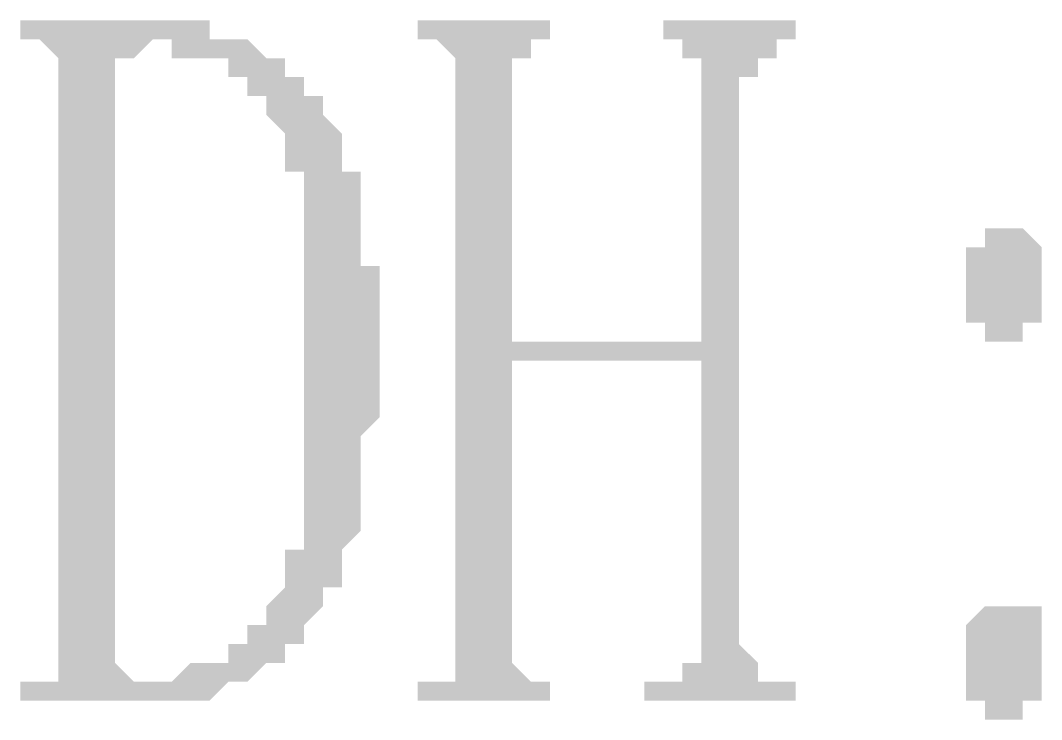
# Model space of a CAD drawing. Header units: inches. Extents: x 11 to 286, y 6 to 196.
# Drawn here: x 83.665 to 85.951, y 142.381 to 143.947 of the extents above; entities that cross this region are included whole.
import ezdxf

# ---------------------------------------------------------------- set-up
doc = ezdxf.new("R2010")
doc.units = ezdxf.units.IN
doc.header["$MEASUREMENT"] = 0
doc.layers.add('PDF_实体填充', color=7, linetype='Continuous', true_color=0xffffff)

msp = doc.modelspace()

# ---------------------------------------------------------------- hatches: boundary and pattern name
at = {"layer": 'PDF_实体填充', "transparency": 33554559}
h = msp.add_hatch(color=7, dxfattribs=at)
h.paths.add_polyline_path([(84.2998, 143.1854), (84.2998, 143.2278), (84.2998, 143.2701), (84.2998, 143.2701), (84.2998, 143.3124), (84.2998, 143.3548), (84.2998, 143.3548), (84.2998, 143.3971), (84.2998, 143.3971), (84.2998, 143.4394), (84.2998, 143.4818), (84.2998, 143.4818), (84.2998, 143.5241), (84.2998, 143.5241), (84.2998, 143.5664), (84.2998, 143.5664), (84.2998, 143.6088), (84.2574, 143.6088), (84.2574, 143.6088), (84.2574, 143.6511), (84.2574, 143.6511), (84.2574, 143.6934), (84.2574, 143.6934), (84.2574, 143.6934), (84.2151, 143.7358), (84.2151, 143.7358), (84.2151, 143.7358), (84.2151, 143.7781), (84.1728, 143.7781), (84.1728, 143.7781), (84.1728, 143.8204), (84.1728, 143.8204), (84.1304, 143.8204), (84.1304, 143.8628), (84.0881, 143.8628), (84.0881, 143.8628), (84.0881, 143.8628), (84.0458, 143.8628), (84.0458, 143.8628), (84.0034, 143.8628), (84.0034, 143.9051), (84.0034, 143.9051), (83.9611, 143.9051), (83.9611, 143.9051), (83.9188, 143.8628), (83.9188, 143.8628), (83.9188, 143.8628), (83.9188, 143.8628), (83.8764, 143.8628), (83.8764, 143.8204), (83.8764, 143.8204), (83.8764, 143.8204), (83.8764, 142.5504), (83.8764, 142.5081), (83.8764, 142.5081), (83.8764, 142.5081), (83.9188, 142.4658), (83.9188, 142.4658), (83.9611, 142.4658), (83.9611, 142.4658), (83.9611, 142.4658), (84.0034, 142.4658), (84.0034, 142.4658), (84.0034, 142.4658), (84.0458, 142.5081), (84.0458, 142.5081), (84.0881, 142.5081), (84.0881, 142.5081), (84.0881, 142.5081), (84.1304, 142.5081), (84.1304, 142.5504), (84.1304, 142.5504), (84.1728, 142.5504), (84.1728, 142.5928), (84.1728, 142.5928), (84.2151, 142.5928), (84.2151, 142.6351), (84.2151, 142.6351), (84.2151, 142.6351), (84.2574, 142.6774), (84.2574, 142.6774), (84.2574, 142.6774), (84.2574, 142.7198), (84.2574, 142.7198), (84.2574, 142.7198), (84.2574, 142.7621), (84.2998, 142.7621), (84.2998, 142.8044), (84.2998, 142.8044), (84.2998, 142.8468), (84.2998, 142.8468), (84.2998, 142.8891), (84.2998, 142.8891), (84.2998, 142.9314), (84.2998, 142.9314), (84.2998, 142.9738), (84.2998, 143.0161), (84.2998, 143.0161), (84.2998, 143.0584), (84.2998, 143.1008), (84.2998, 143.1008), (84.2998, 143.1431), (84.2998, 143.1854), (84.2998, 143.1854), (84.2998, 143.1854)], flags=0)
h.paths.add_polyline_path([(83.7494, 143.8204), (83.7494, 143.8204), (83.7494, 143.8628), (83.7494, 143.8628), (83.7494, 143.8628), (83.7071, 143.9051), (83.7071, 143.9051), (83.6648, 143.9051), (83.6648, 143.9474), (83.9611, 143.9474), (84.0034, 143.9474), (84.0034, 143.9474), (84.0458, 143.9474), (84.0458, 143.9474), (84.0881, 143.9474), (84.0881, 143.9051), (84.0881, 143.9051), (84.1304, 143.9051), (84.1304, 143.9051), (84.1728, 143.9051), (84.1728, 143.9051), (84.1728, 143.9051), (84.2151, 143.8628), (84.2151, 143.8628), (84.2151, 143.8628), (84.2574, 143.8628), (84.2574, 143.8204), (84.2574, 143.8204), (84.2998, 143.8204), (84.2998, 143.7781), (84.2998, 143.7781), (84.3421, 143.7781), (84.3421, 143.7781), (84.3421, 143.7358), (84.3421, 143.7358), (84.3421, 143.7358), (84.3844, 143.6934), (84.3844, 143.6934), (84.3844, 143.6511), (84.3844, 143.6511), (84.3844, 143.6511), (84.3844, 143.6088), (84.4268, 143.6088), (84.4268, 143.5664), (84.4268, 143.5664), (84.4268, 143.5241), (84.4268, 143.5241), (84.4268, 143.4818), (84.4268, 143.4818), (84.4268, 143.4394), (84.4268, 143.4394), (84.4268, 143.3971), (84.4691, 143.3971), (84.4691, 143.3548), (84.4691, 143.3124), (84.4691, 143.3124), (84.4691, 143.2701), (84.4691, 143.2278), (84.4691, 143.2278), (84.4691, 143.2278), (84.4691, 143.1854), (84.4691, 143.1431), (84.4691, 143.1431), (84.4691, 143.1008), (84.4691, 143.0584), (84.4691, 143.0584), (84.4268, 143.0161), (84.4268, 143.0161), (84.4268, 142.9738), (84.4268, 142.9314), (84.4268, 142.9314), (84.4268, 142.8891), (84.4268, 142.8891), (84.4268, 142.8468), (84.4268, 142.8468), (84.4268, 142.8044), (84.4268, 142.8044), (84.3844, 142.7621), (84.3844, 142.7621), (84.3844, 142.7621), (84.3844, 142.7198), (84.3844, 142.7198), (84.3844, 142.6774), (84.3421, 142.6774), (84.3421, 142.6774), (84.3421, 142.6351), (84.3421, 142.6351), (84.3421, 142.6351), (84.3421, 142.6351), (84.2998, 142.5928), (84.2998, 142.5928), (84.2998, 142.5504), (84.2998, 142.5504), (84.2574, 142.5504), (84.2574, 142.5504), (84.2574, 142.5081), (84.2151, 142.5081), (84.2151, 142.5081), (84.2151, 142.5081), (84.1728, 142.4658), (84.1728, 142.4658), (84.1728, 142.4658), (84.1304, 142.4658), (84.1304, 142.4658), (84.0881, 142.4234), (84.0881, 142.4234), (84.0458, 142.4234), (84.0458, 142.4234), (84.0458, 142.4234), (84.0034, 142.4234), (84.0034, 142.4234), (83.9611, 142.4234), (83.9611, 142.4234), (83.6648, 142.4234), (83.6648, 142.4658), (83.7071, 142.4658), (83.7071, 142.4658), (83.7494, 142.4658), (83.7494, 142.5081), (83.7494, 142.5081), (83.7494, 142.5504), (83.7494, 142.5504), (83.7494, 143.8204), (83.7494, 143.8204)], flags=0)
msp.add_hatch(color=7, dxfattribs=at).paths.add_polyline_path([(85.2734, 142.5504), (85.3158, 142.5081), (85.3158, 142.4658), (85.3581, 142.4658), (85.4004, 142.4658), (85.4004, 142.4234), (85.0618, 142.4234), (85.0618, 142.4658), (85.1041, 142.4658), (85.1464, 142.4658), (85.1464, 142.5081), (85.1888, 142.5081), (85.1888, 142.5504), (85.1888, 143.1854), (84.7654, 143.1854), (84.7654, 142.5504), (84.7654, 142.5081), (84.8078, 142.4658), (84.8501, 142.4658), (84.8501, 142.4234), (84.5538, 142.4234), (84.5538, 142.4658), (84.5961, 142.4658), (84.6384, 142.4658), (84.6384, 142.5081), (84.6384, 142.5504), (84.6384, 143.8204), (84.6384, 143.8628), (84.5961, 143.9051), (84.5538, 143.9051), (84.5538, 143.9474), (84.8501, 143.9474), (84.8501, 143.9051), (84.8078, 143.9051), (84.8078, 143.8628), (84.7654, 143.8628), (84.7654, 143.8204), (84.7654, 143.2278), (85.1888, 143.2278), (85.1888, 143.8204), (85.1888, 143.8628), (85.1464, 143.8628), (85.1464, 143.9051), (85.1041, 143.9051), (85.1041, 143.9474), (85.4004, 143.9474), (85.4004, 143.9051), (85.3581, 143.9051), (85.3581, 143.8628), (85.3158, 143.8628), (85.3158, 143.8204), (85.2734, 143.8204)], flags=0)
h = msp.add_hatch(color=7, dxfattribs=at)
h.paths.add_polyline_path([(85.9508, 143.3548), (85.9508, 143.3124), (85.9508, 143.3124), (85.9508, 143.2701), (85.9508, 143.2701), (85.9508, 143.2701), (85.9084, 143.2701), (85.9084, 143.2278), (85.9084, 143.2278), (85.8661, 143.2278), (85.8661, 143.2278), (85.8661, 143.2278), (85.8238, 143.2278), (85.8238, 143.2278), (85.8238, 143.2701), (85.7814, 143.2701), (85.7814, 143.2701), (85.7814, 143.3124), (85.7814, 143.3124), (85.7814, 143.3548), (85.7814, 143.3548), (85.7814, 143.3971), (85.7814, 143.3971), (85.7814, 143.3971), (85.7814, 143.4394), (85.7814, 143.4394), (85.8238, 143.4394), (85.8238, 143.4818), (85.8238, 143.4818), (85.8661, 143.4818), (85.8661, 143.4818), (85.8661, 143.4818), (85.9084, 143.4818), (85.9084, 143.4818), (85.9508, 143.4394), (85.9508, 143.4394), (85.9508, 143.4394), (85.9508, 143.3971), (85.9508, 143.3971), (85.9508, 143.3548), (85.9508, 143.3548), (85.9508, 143.3548)], flags=0)
h.paths.add_polyline_path([(85.9508, 142.5081), (85.9508, 142.5081), (85.9508, 142.4658), (85.9508, 142.4658), (85.9508, 142.4234), (85.9508, 142.4234), (85.9084, 142.4234), (85.9084, 142.4234), (85.9084, 142.3811), (85.8661, 142.3811), (85.8661, 142.3811), (85.8661, 142.3811), (85.8238, 142.3811), (85.8238, 142.4234), (85.8238, 142.4234), (85.7814, 142.4234), (85.7814, 142.4658), (85.7814, 142.4658), (85.7814, 142.4658), (85.7814, 142.5081), (85.7814, 142.5081), (85.7814, 142.5504), (85.7814, 142.5504), (85.7814, 142.5928), (85.7814, 142.5928), (85.7814, 142.5928), (85.8238, 142.6351), (85.8238, 142.6351), (85.8238, 142.6351), (85.8661, 142.6351), (85.8661, 142.6351), (85.8661, 142.6351), (85.9084, 142.6351), (85.9084, 142.6351), (85.9508, 142.6351), (85.9508, 142.5928), (85.9508, 142.5928), (85.9508, 142.5928), (85.9508, 142.5504), (85.9508, 142.5081), (85.9508, 142.5081), (85.9508, 142.5081), (85.9508, 142.5081)], flags=0)

doc.saveas('drawing.dxf')
